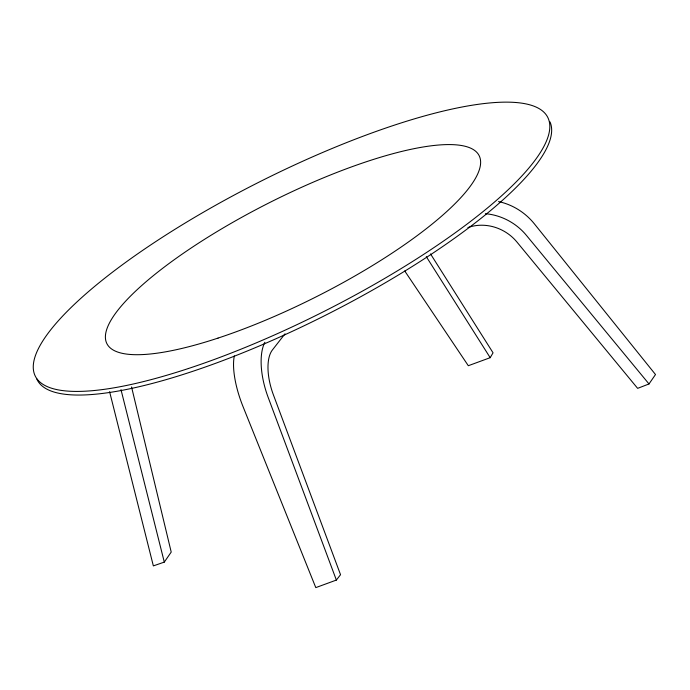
<?xml version="1.0" encoding="UTF-8"?>
<svg xmlns="http://www.w3.org/2000/svg" width="690" height="690" viewBox="0 0 690 690"><rect width="100%" height="100%" fill="white"/><g stroke="black" fill="none" stroke-linecap="round" stroke-linejoin="round"><path stroke-width="1.03" d="M404.728 270.954L468.312 365.717L490.185 357.687L493.057 352.814L430.526 253.92M109.598 391.696L153.353 565.895L164.298 562.1L171.215 552.078L131.549 386.943M467.906 227.562A42.211 38.019 30.5 0 1 516.914 242.009L637.638 388.358L648.997 383.959L655.5 374.532L534.31 223.776A54.872 46.825 38 0 0 498.542 201.584M284.996 333.831L272.412 349.959A42.211 19.268 70.9 0 0 273.369 394.775L340.541 574.71L336.366 580.066L315.796 587.613L242.992 406.505A54.872 19.424 68.9 0 1 234.333 355.902M648.997 383.959L526.358 235.299A54.872 49.421 30.5 0 0 485.389 213.693M426.317 256.68L490.185 357.687M336.366 580.066L268.125 397.285A54.872 25.047 70.9 0 1 264.848 342.266M120.983 389.626L164.298 562.1M550.025 121.923A287.023 72.347 -26.8 0 1 322.437 316.796A287.023 72.347 -26.8 0 1 36.768 378.922M188.396 368.512A287.023 72.347 -26.8 0 0 548.179 118.275A287.023 72.347 -26.8 0 0 138.095 253.532A287.023 72.347 -26.8 0 0 188.396 368.512M218.057 338.083A208.518 52.561 -26.8 0 0 479.438 156.294A208.518 52.561 -26.8 0 0 181.522 254.558A208.518 52.561 -26.8 0 0 218.057 338.083"/></g></svg>
